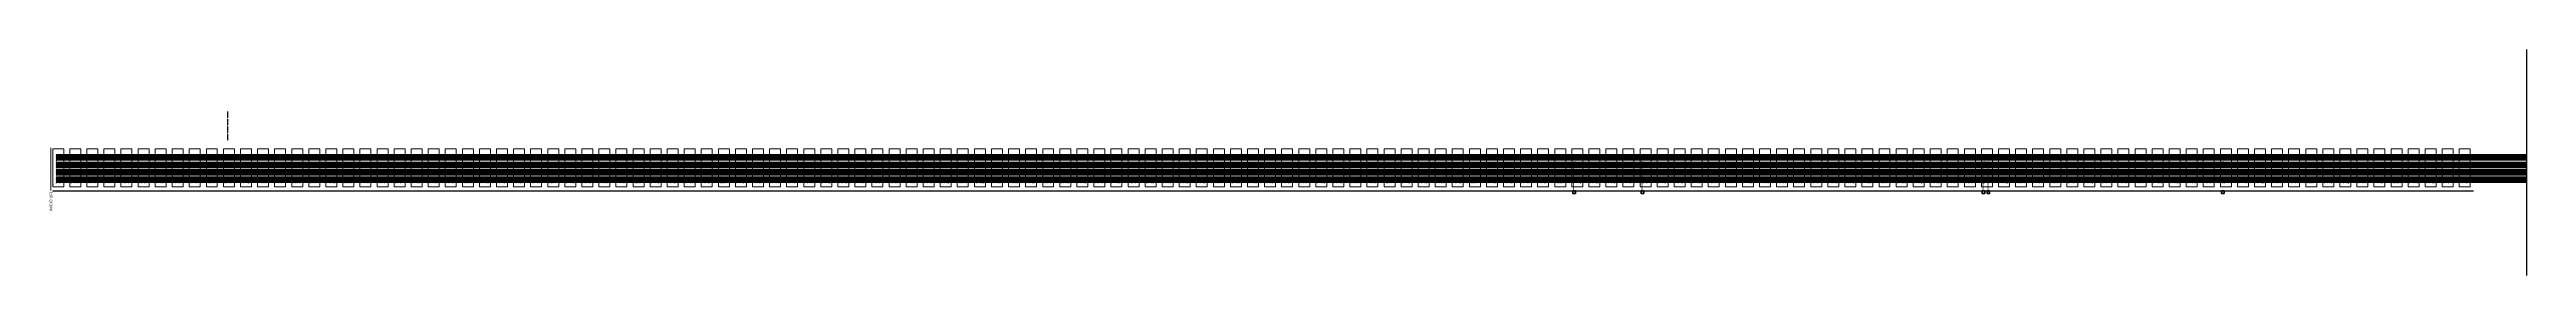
# Model space of a CAD drawing. Header units: metres. Extents: x 687 to 145808, y -2834 to 10419.
import ezdxf

# ---------------------------------------------------------------- set-up
doc = ezdxf.new("R2010")
doc.units = ezdxf.units.M
doc.layers.add('PDF_0', color=7, linetype='Continuous', true_color=0x0516b3)
doc.layers.add('PDF_LINEA01 -13 - 25', color=7, linetype='Continuous')
doc.styles.get("Standard").update_dxf_attribs({"font": 'arial.ttf'})

# ---------------------------------------------------------------- blocks, each defined once
blk = doc.blocks.new('*U6')
at = {"layer": 'PDF_0', "color": 132, "lineweight": 0, "true_color": 0x00dddd}
blk.add_lwpolyline([(-322, 1110), (322, 1110), (322, -1110), (-322, -1110)], close=True, dxfattribs=at)
blk = doc.blocks.new('*U7')
at = {"color": 0, "linetype": 'ByBlock', "lineweight": -2, "transparency": 16777216}
for p in [(0, 0), (1000, 0), (2000, 0), (3000, 0), (4000, 0), (5000, 0), (6000, 0), (7000, 0), (8000, 0), (9000, 0), (10000, 0), (11000, 0), (12000, 0), (13000, 0), (14000, 0), (15000, 0), (16000, 0), (17000, 0), (18000, 0), (19000, 0), (20000, 0), (21000, 0), (22000, 0), (23000, 0), (24000, 0), (25000, 0), (26000, 0), (27000, 0), (28000, 0), (29000, 0), (30000, 0), (31000, 0), (32000, 0), (33000, 0), (34000, 0), (35000, 0), (36000, 0), (37000, 0), (38000, 0), (39000, 0), (40000, 0), (41000, 0), (42000, 0), (43000, 0), (44000, 0), (45000, 0), (46000, 0), (47000, 0), (48000, 0), (49000, 0), (50000, 0), (51000, 0), (52000, 0), (53000, 0), (54000, 0), (55000, 0), (56000, 0), (57000, 0), (58000, 0), (59000, 0), (60000, 0), (61000, 0), (62000, 0), (63000, 0), (64000, 0), (65000, 0), (66000, 0), (67000, 0), (68000, 0), (69000, 0), (70000, 0), (71000, 0), (72000, 0), (73000, 0), (74000, 0), (75000, 0), (76000, 0), (77000, 0), (78000, 0), (79000, 0), (80000, 0), (81000, 0), (82000, 0), (83000, 0), (84000, 0), (85000, 0), (86000, 0), (87000, 0), (88000, 0), (89000, 0), (90000, 0), (91000, 0), (92000, 0), (93000, 0), (94000, 0), (95000, 0), (96000, 0), (97000, 0), (98000, 0), (99000, 0), (100000, 0), (101000, 0), (102000, 0), (103000, 0), (104000, 0), (105000, 0), (106000, 0), (107000, 0), (108000, 0), (109000, 0), (110000, 0), (111000, 0), (112000, 0), (113000, 0), (114000, 0), (115000, 0), (116000, 0), (117000, 0), (118000, 0), (119000, 0), (120000, 0), (121000, 0), (122000, 0), (123000, 0), (124000, 0), (125000, 0), (126000, 0), (127000, 0), (128000, 0), (129000, 0), (130000, 0), (131000, 0), (132000, 0), (133000, 0), (134000, 0), (135000, 0), (136000, 0), (137000, 0), (138000, 0), (139000, 0), (140000, 0), (141000, 0)]:
    blk.add_blockref('*U6', p, dxfattribs=at)
blk = doc.blocks.new('nun_caja')
at = {"insert": (925, 2532), "char_height": 26, "attachment_point": 1}
blk.add_mtext_dynamic_manual_height_columns('{\\C7;CAJA DE INSPECCIÓN No. }', width=520.13, gutter_width=325, heights=[0], dxfattribs=at)
blk = doc.blocks.new('*U11')
blk.add_blockref('nun_caja', (-1185, -2516))
blk = doc.blocks.new('*U12')
at = {"color": 0, "linetype": 'ByBlock', "lineweight": -2, "transparency": 16777216}
for p in [(0, 0), (1000, 0), (2000, 0), (3000, 0), (4000, 0), (5000, 0), (6000, 0), (7000, 0), (8000, 0), (9000, 0), (10000, 0), (11000, 0), (12000, 0), (13000, 0), (14000, 0), (15000, 0), (16000, 0), (17000, 0), (18000, 0), (19000, 0), (20000, 0), (21000, 0), (22000, 0), (23000, 0), (24000, 0), (25000, 0), (26000, 0), (27000, 0), (28000, 0), (29000, 0), (30000, 0), (31000, 0), (32000, 0), (33000, 0), (34000, 0), (35000, 0), (36000, 0), (37000, 0), (38000, 0), (39000, 0), (40000, 0), (41000, 0), (42000, 0), (43000, 0), (44000, 0), (45000, 0), (46000, 0), (47000, 0), (48000, 0), (49000, 0), (50000, 0), (51000, 0), (52000, 0), (53000, 0), (54000, 0), (55000, 0), (56000, 0), (57000, 0), (58000, 0), (59000, 0), (60000, 0), (61000, 0), (62000, 0), (63000, 0), (64000, 0), (65000, 0), (66000, 0), (67000, 0), (68000, 0), (69000, 0), (70000, 0), (71000, 0), (72000, 0), (73000, 0), (74000, 0), (75000, 0), (76000, 0), (77000, 0), (78000, 0), (79000, 0), (80000, 0), (81000, 0), (82000, 0), (83000, 0), (84000, 0), (85000, 0), (86000, 0), (87000, 0), (88000, 0), (89000, 0), (90000, 0), (91000, 0), (92000, 0), (93000, 0), (94000, 0), (95000, 0), (96000, 0), (97000, 0), (98000, 0), (99000, 0), (100000, 0), (101000, 0), (102000, 0), (103000, 0), (104000, 0), (105000, 0), (106000, 0), (107000, 0), (108000, 0), (109000, 0), (110000, 0), (111000, 0), (112000, 0), (113000, 0), (114000, 0), (115000, 0), (116000, 0), (117000, 0), (118000, 0), (119000, 0), (120000, 0), (121000, 0), (122000, 0), (123000, 0), (124000, 0), (125000, 0), (126000, 0), (127000, 0), (128000, 0), (129000, 0), (130000, 0), (131000, 0), (132000, 0), (133000, 0), (134000, 0), (135000, 0), (136000, 0), (137000, 0), (138000, 0), (139000, 0), (140000, 0), (141000, 0)]:
    blk.add_blockref('*U11', p, dxfattribs=at)
blk = doc.blocks.new('*U23')
h = blk.add_hatch(color=4)
h.dxf.hatch_style = 1
h.paths.add_polyline_path([(22, 178), (-22, 178), (-22, -178), (22, -178)])
blk = doc.blocks.new('*U24')
at = {"color": 0, "linetype": 'ByBlock', "lineweight": -2, "transparency": 16777216}
for p in [(0, 1317), (1000, 1317), (2000, 1317), (3000, 1317), (4000, 1317), (5000, 1317), (6000, 1317), (7000, 1317), (8000, 1317), (9000, 1317), (10000, 1317), (11000, 1317), (12000, 1317), (13000, 1317), (14000, 1317), (15000, 1317), (16000, 1317), (17000, 1317), (18000, 1317), (19000, 1317), (20000, 1317), (21000, 1317), (22000, 1317), (23000, 1317), (24000, 1317), (25000, 1317), (26000, 1317), (27000, 1317), (28000, 1317), (29000, 1317), (30000, 1317), (31000, 1317), (32000, 1317), (33000, 1317), (34000, 1317), (35000, 1317), (36000, 1317), (37000, 1317), (38000, 1317), (39000, 1317), (40000, 1317), (41000, 1317), (42000, 1317), (43000, 1317), (44000, 1317), (45000, 1317), (46000, 1317), (47000, 1317), (48000, 1317), (49000, 1317), (50000, 1317), (51000, 1317), (52000, 1317), (53000, 1317), (54000, 1317), (55000, 1317), (56000, 1317), (57000, 1317), (58000, 1317), (59000, 1317), (60000, 1317), (61000, 1317), (62000, 1317), (63000, 1317), (64000, 1317), (65000, 1317), (66000, 1317), (67000, 1317), (68000, 1317), (69000, 1317), (70000, 1317), (71000, 1317), (72000, 1317), (73000, 1317), (74000, 1317), (75000, 1317), (76000, 1317), (77000, 1317), (78000, 1317), (79000, 1317), (80000, 1317), (81000, 1317), (82000, 1317), (83000, 1317), (84000, 1317), (85000, 1317), (86000, 1317), (87000, 1317), (88000, 1317), (89000, 1317), (90000, 1317), (91000, 1317), (92000, 1317), (93000, 1317), (94000, 1317), (95000, 1317), (96000, 1317), (97000, 1317), (98000, 1317), (99000, 1317), (100000, 1317), (101000, 1317), (102000, 1317), (103000, 1317), (104000, 1317), (105000, 1317), (106000, 1317), (107000, 1317), (108000, 1317), (109000, 1317), (110000, 1317), (111000, 1317), (112000, 1317), (113000, 1317), (114000, 1317), (115000, 1317), (116000, 1317), (117000, 1317), (118000, 1317), (119000, 1317), (120000, 1317), (121000, 1317), (122000, 1317), (123000, 1317), (124000, 1317), (125000, 1317), (126000, 1317), (127000, 1317), (128000, 1317), (129000, 1317), (130000, 1317), (131000, 1317), (132000, 1317), (133000, 1317), (134000, 1317), (135000, 1317), (136000, 1317), (137000, 1317), (138000, 1317), (139000, 1317), (140000, 1317), (141000, 1317), (0, 878), (0, 439), (0, 0), (1000, 878), (1000, 439), (1000, 0), (2000, 878), (2000, 439), (2000, 0), (3000, 878), (3000, 439), (3000, 0), (4000, 878), (4000, 439), (4000, 0), (5000, 878), (5000, 439), (5000, 0), (6000, 878), (6000, 439), (6000, 0), (7000, 878), (7000, 439), (7000, 0), (8000, 878), (8000, 439), (8000, 0), (9000, 878), (9000, 439), (9000, 0), (10000, 878), (10000, 439), (10000, 0), (11000, 878), (11000, 439), (11000, 0), (12000, 878), (12000, 439), (12000, 0), (13000, 878), (13000, 439), (13000, 0), (14000, 878), (14000, 439), (14000, 0), (15000, 878), (15000, 439), (15000, 0), (16000, 878), (16000, 439), (16000, 0), (17000, 878), (17000, 439), (17000, 0), (18000, 878), (18000, 439), (18000, 0), (19000, 878), (19000, 439), (19000, 0), (20000, 878), (20000, 439), (20000, 0), (21000, 878), (21000, 439), (21000, 0), (22000, 878), (22000, 439), (22000, 0), (23000, 878), (23000, 439), (23000, 0), (24000, 878), (24000, 439), (24000, 0), (25000, 878), (25000, 439), (25000, 0), (26000, 878), (26000, 439), (26000, 0), (27000, 878), (27000, 439), (27000, 0), (28000, 878), (28000, 439), (28000, 0), (29000, 878), (29000, 439), (29000, 0), (30000, 878), (30000, 439), (30000, 0), (31000, 878), (31000, 439), (31000, 0), (32000, 878), (32000, 439), (32000, 0), (33000, 878), (33000, 439), (33000, 0), (34000, 878), (34000, 439), (34000, 0), (35000, 878), (35000, 439), (35000, 0), (36000, 878), (36000, 439), (36000, 0), (37000, 878), (37000, 439), (37000, 0), (38000, 878), (38000, 439), (38000, 0), (39000, 878), (39000, 439), (39000, 0), (40000, 878), (40000, 439), (40000, 0), (41000, 878), (41000, 439), (41000, 0), (42000, 878), (42000, 439), (42000, 0), (43000, 878), (43000, 439), (43000, 0), (44000, 878), (44000, 439), (44000, 0), (45000, 878), (45000, 439), (45000, 0), (46000, 878), (46000, 439), (46000, 0), (47000, 878), (47000, 439), (47000, 0), (48000, 878), (48000, 439), (48000, 0), (49000, 878), (49000, 439), (49000, 0), (50000, 878), (50000, 439), (50000, 0), (51000, 878), (51000, 439), (51000, 0), (52000, 878), (52000, 439), (52000, 0), (53000, 878), (53000, 439), (53000, 0), (54000, 878), (54000, 439), (54000, 0), (55000, 878), (55000, 439), (55000, 0), (56000, 878), (56000, 439), (56000, 0), (57000, 878), (57000, 439), (57000, 0), (58000, 878), (58000, 439), (58000, 0), (59000, 878), (59000, 439), (59000, 0), (60000, 878), (60000, 439), (60000, 0), (61000, 878), (61000, 439), (61000, 0), (62000, 878), (62000, 439), (62000, 0), (63000, 878), (63000, 439), (63000, 0), (64000, 878), (64000, 439), (64000, 0), (65000, 878), (65000, 439), (65000, 0), (66000, 878), (66000, 439), (66000, 0), (67000, 878), (67000, 439), (67000, 0), (68000, 878), (68000, 439), (68000, 0), (69000, 878), (69000, 439), (69000, 0), (70000, 878), (70000, 439), (70000, 0), (71000, 878), (71000, 439), (71000, 0), (72000, 878), (72000, 439), (72000, 0), (73000, 878), (73000, 439), (73000, 0), (74000, 878), (74000, 439), (74000, 0), (75000, 878), (75000, 439), (75000, 0), (76000, 878), (76000, 439), (76000, 0), (77000, 878), (77000, 439), (77000, 0), (78000, 878), (78000, 439), (78000, 0), (79000, 878), (79000, 439), (79000, 0), (80000, 878), (80000, 439), (80000, 0), (81000, 878), (81000, 439), (81000, 0), (82000, 878), (82000, 439), (82000, 0), (83000, 878), (83000, 439), (83000, 0), (84000, 878), (84000, 439), (84000, 0), (85000, 878), (85000, 439), (85000, 0), (86000, 878), (86000, 439), (86000, 0), (87000, 878), (87000, 439), (87000, 0), (88000, 878), (88000, 439), (88000, 0), (89000, 878), (89000, 439), (89000, 0), (90000, 878), (90000, 439), (90000, 0), (91000, 878), (91000, 439), (91000, 0), (92000, 878), (92000, 439), (92000, 0), (93000, 878), (93000, 439), (93000, 0), (94000, 878), (94000, 439), (94000, 0), (95000, 878), (95000, 439), (95000, 0), (96000, 878), (96000, 439), (96000, 0), (97000, 878), (97000, 439), (97000, 0), (98000, 878), (98000, 439), (98000, 0), (99000, 878), (99000, 439), (99000, 0), (100000, 878), (100000, 439), (100000, 0), (101000, 878), (101000, 439), (101000, 0), (102000, 878), (102000, 439), (102000, 0), (103000, 878), (103000, 439), (103000, 0), (104000, 878), (104000, 439), (104000, 0), (105000, 878), (105000, 439), (105000, 0), (106000, 878), (106000, 439), (106000, 0), (107000, 878), (107000, 439), (107000, 0), (108000, 878), (108000, 439), (108000, 0), (109000, 878), (109000, 439), (109000, 0), (110000, 878), (110000, 439), (110000, 0), (111000, 878), (111000, 439), (111000, 0), (112000, 878), (112000, 439), (112000, 0), (113000, 878), (113000, 439), (113000, 0), (114000, 878), (114000, 439), (114000, 0), (115000, 878), (115000, 439), (115000, 0), (116000, 878), (116000, 439), (116000, 0), (117000, 878), (117000, 439), (117000, 0), (118000, 878), (118000, 439), (118000, 0), (119000, 878), (119000, 439), (119000, 0), (120000, 878), (120000, 439), (120000, 0), (121000, 878), (121000, 439), (121000, 0), (122000, 878), (122000, 439), (122000, 0), (123000, 878), (123000, 439), (123000, 0), (124000, 878), (124000, 439), (124000, 0), (125000, 878), (125000, 439), (125000, 0), (126000, 878), (126000, 439), (126000, 0), (127000, 878), (127000, 439), (127000, 0), (128000, 878), (128000, 439), (128000, 0), (129000, 878), (129000, 439), (129000, 0), (130000, 878), (130000, 439), (130000, 0), (131000, 878), (131000, 439), (131000, 0), (132000, 878), (132000, 439), (132000, 0), (133000, 878), (133000, 439), (133000, 0), (134000, 878), (134000, 439), (134000, 0), (135000, 878), (135000, 439), (135000, 0), (136000, 878), (136000, 439), (136000, 0), (137000, 878), (137000, 439), (137000, 0), (138000, 878), (138000, 439), (138000, 0), (139000, 878), (139000, 439), (139000, 0), (140000, 878), (140000, 439), (140000, 0), (141000, 878), (141000, 439), (141000, 0)]:
    blk.add_blockref('*U23', p, dxfattribs=at)
blk = doc.blocks.new('*U25')
for s, p in [('1', (6, 819)), ('2', (6, 791)), ('3', (6, 758)), ('4', (6, 728)), ('5', (6, 698)), ('6', (6, 668)), ('7', (6, 639)), ('8', (6, 607)), ('9', (6, 578)), ('10', (6, 544)), ('11', (6, 514)), ('12', (6, 484)), ('13', (6, 377)), ('14', (6, 347)), ('15', (6, 318)), ('16', (6, 289)), ('17', (6, 257)), ('18', (6, 226)), ('19', (6, 198)), ('20', (6, 167)), ('21', (6, 136)), ('22', (6, 107)), ('23', (6, 77)), ('24', (6, 46)), ('25', (6, -60)), ('26', (6, -90)), ('27', (6, -122)), ('28', (6, -150)), ('29', (6, -182)), ('30', (6, -209)), ('31', (6, -241)), ('32', (6, -268)), ('33', (6, -300)), ('34', (6, -330)), ('35', (6, -361)), ('36', (6, -391)), ('37', (6, -498)), ('38', (6, -528)), ('39', (6, -558)), ('40', (6, -588)), ('41', (6, -619)), ('42', (6, -647)), ('43', (6, -679)), ('44', (6, -709)), ('45', (6, -738)), ('46', (6, -767)), ('47', (6, -799)), ('48', (6, -829))]:
    blk.add_text(s, height=12, rotation=90).set_placement(p)
blk = doc.blocks.new('*U26')
at = {"color": 0, "linetype": 'ByBlock', "lineweight": -2, "transparency": 16777216}
for p in [(0, 0), (1000, 0), (2000, 0), (3000, 0), (4000, 0), (5000, 0), (6000, 0), (7000, 0), (8000, 0), (9000, 0), (10000, 0), (11000, 0), (12000, 0), (13000, 0), (14000, 0), (15000, 0), (16000, 0), (17000, 0), (18000, 0), (19000, 0), (20000, 0), (21000, 0), (22000, 0), (23000, 0), (24000, 0), (25000, 0), (26000, 0), (27000, 0), (28000, 0), (29000, 0), (30000, 0), (31000, 0), (32000, 0), (33000, 0), (34000, 0), (35000, 0), (36000, 0), (37000, 0), (38000, 0), (39000, 0), (40000, 0), (41000, 0), (42000, 0), (43000, 0), (44000, 0), (45000, 0), (46000, 0), (47000, 0), (48000, 0), (49000, 0), (50000, 0), (51000, 0), (52000, 0), (53000, 0), (54000, 0), (55000, 0), (56000, 0), (57000, 0), (58000, 0), (59000, 0), (60000, 0), (61000, 0), (62000, 0), (63000, 0), (64000, 0), (65000, 0), (66000, 0), (67000, 0), (68000, 0), (69000, 0), (70000, 0), (71000, 0), (72000, 0), (73000, 0), (74000, 0), (75000, 0), (76000, 0), (77000, 0), (78000, 0), (79000, 0), (80000, 0), (81000, 0), (82000, 0), (83000, 0), (84000, 0), (85000, 0), (86000, 0), (87000, 0), (88000, 0), (89000, 0), (90000, 0), (91000, 0), (92000, 0), (93000, 0), (94000, 0), (95000, 0), (96000, 0), (97000, 0), (98000, 0), (99000, 0), (100000, 0), (101000, 0), (102000, 0), (103000, 0), (104000, 0), (105000, 0), (106000, 0), (107000, 0), (108000, 0), (109000, 0), (110000, 0), (111000, 0), (112000, 0), (113000, 0), (114000, 0), (115000, 0), (116000, 0), (117000, 0), (118000, 0), (119000, 0), (120000, 0), (121000, 0), (122000, 0), (123000, 0), (124000, 0), (125000, 0), (126000, 0), (127000, 0), (128000, 0), (129000, 0), (130000, 0), (131000, 0), (132000, 0), (133000, 0), (134000, 0), (135000, 0), (136000, 0), (137000, 0), (138000, 0), (139000, 0), (140000, 0), (141000, 0)]:
    blk.add_blockref('*U25', p, dxfattribs=at)
blk = doc.blocks.new('*U52')
for s, p in [('TX', (-13, 8)), ('RX', (-15, -23))]:
    blk.add_text(s, height=15).set_placement(p)
blk = doc.blocks.new('*U53')
at = {"color": 0, "linetype": 'ByBlock', "lineweight": -2, "transparency": 16777216}
for p in [(0, 0), (1000, 0), (2000, 0), (3000, 0), (4000, 0), (5000, 0), (6000, 0), (7000, 0), (8000, 0), (9000, 0), (10000, 0), (11000, 0), (12000, 0), (13000, 0), (14000, 0), (15000, 0), (16000, 0), (17000, 0), (18000, 0), (19000, 0), (20000, 0), (21000, 0), (22000, 0), (23000, 0), (24000, 0), (25000, 0), (26000, 0), (27000, 0), (28000, 0), (29000, 0), (30000, 0), (31000, 0), (32000, 0), (33000, 0), (34000, 0), (35000, 0), (36000, 0), (37000, 0), (38000, 0), (39000, 0), (40000, 0), (41000, 0), (42000, 0), (43000, 0), (44000, 0), (45000, 0), (46000, 0), (47000, 0), (48000, 0), (49000, 0), (50000, 0), (51000, 0), (52000, 0), (53000, 0), (54000, 0), (55000, 0), (56000, 0), (57000, 0), (58000, 0), (59000, 0), (60000, 0), (61000, 0), (62000, 0), (63000, 0), (64000, 0), (65000, 0), (66000, 0), (67000, 0), (68000, 0), (69000, 0), (70000, 0), (71000, 0), (72000, 0), (73000, 0), (74000, 0), (75000, 0), (76000, 0), (77000, 0), (78000, 0), (79000, 0), (80000, 0), (81000, 0), (82000, 0), (83000, 0), (84000, 0), (85000, 0), (86000, 0), (87000, 0), (88000, 0), (89000, 0), (90000, 0), (91000, 0), (92000, 0), (93000, 0), (94000, 0), (95000, 0), (96000, 0), (97000, 0), (98000, 0), (99000, 0), (100000, 0), (101000, 0), (102000, 0), (103000, 0), (104000, 0), (105000, 0), (106000, 0), (107000, 0), (108000, 0), (109000, 0), (110000, 0), (111000, 0), (112000, 0), (113000, 0), (114000, 0), (115000, 0), (116000, 0), (117000, 0), (118000, 0), (119000, 0), (120000, 0), (121000, 0), (122000, 0), (123000, 0), (124000, 0), (125000, 0), (126000, 0), (127000, 0), (128000, 0), (129000, 0), (130000, 0), (131000, 0), (132000, 0), (133000, 0), (134000, 0), (135000, 0), (136000, 0), (137000, 0), (138000, 0), (139000, 0), (140000, 0), (141000, 0)]:
    blk.add_blockref('*U52', p, dxfattribs=at)

msp = doc.modelspace()

# ---------------------------------------------------------------- hatches: boundary and pattern name
h = msp.add_hatch(color=256)
h.dxf.hatch_style = 1
edge = h.paths.add_edge_path()
edge.add_arc((11128, 5453), 11.8, 0, 360)
edge = h.paths.add_edge_path()
edge.add_arc((11128, 5424), 11.8, 0, 360)
edge = h.paths.add_edge_path()
edge.add_arc((11128, 5123), 11.8, 0, 360)
edge = h.paths.add_edge_path()
edge.add_arc((11128, 5154), 11.8, 0, 360)
edge = h.paths.add_edge_path()
edge.add_arc((11128, 5183), 11.8, 0, 360)
edge = h.paths.add_edge_path()
edge.add_arc((11128, 5214), 11.8, 0, 360)
edge = h.paths.add_edge_path()
edge.add_arc((11128, 5243), 11.8, 0, 360)
edge = h.paths.add_edge_path()
edge.add_arc((11128, 5274), 11.8, 0, 360)
edge = h.paths.add_edge_path()
edge.add_arc((11128, 5303), 11.8, 0, 360)
edge = h.paths.add_edge_path()
edge.add_arc((11128, 5333), 11.8, 0, 360)
edge = h.paths.add_edge_path()
edge.add_arc((11128, 5363), 11.8, 0, 360)
edge = h.paths.add_edge_path()
edge.add_arc((11128, 5393), 11.8, 0, 360)
edge = h.paths.add_edge_path()
edge.add_arc((11128, 5560), 11.8, 0, 360)
edge = h.paths.add_edge_path()
edge.add_arc((11128, 5591), 11.8, 0, 360)
edge = h.paths.add_edge_path()
edge.add_arc((11128, 5621), 11.8, 0, 360)
edge = h.paths.add_edge_path()
edge.add_arc((11128, 5651), 11.8, 0, 360)
edge = h.paths.add_edge_path()
edge.add_arc((11128, 5681), 11.8, 0, 360)
edge = h.paths.add_edge_path()
edge.add_arc((11128, 5711), 11.8, 0, 360)
edge = h.paths.add_edge_path()
edge.add_arc((11128, 5740), 11.8, 0, 360)
edge = h.paths.add_edge_path()
edge.add_arc((11128, 5771), 11.8, 0, 360)
edge = h.paths.add_edge_path()
edge.add_arc((11128, 5800), 11.8, 0, 360)
edge = h.paths.add_edge_path()
edge.add_arc((11128, 5831), 11.8, 0, 360)
edge = h.paths.add_edge_path()
edge.add_arc((11128, 5861), 11.8, 0, 360)
edge = h.paths.add_edge_path()
edge.add_arc((11128, 5891), 11.8, 0, 360)
edge = h.paths.add_edge_path()
edge.add_arc((11128, 5997), 11.8, 0, 360)
edge = h.paths.add_edge_path()
edge.add_arc((11128, 6028), 11.8, 0, 360)
edge = h.paths.add_edge_path()
edge.add_arc((11128, 6058), 11.8, 0, 360)
edge = h.paths.add_edge_path()
edge.add_arc((11128, 6088), 11.8, 0, 360)
edge = h.paths.add_edge_path()
edge.add_arc((11128, 6118), 11.8, 0, 360)
edge = h.paths.add_edge_path()
edge.add_arc((11128, 6148), 11.8, 0, 360)
edge = h.paths.add_edge_path()
edge.add_arc((11128, 6178), 11.8, 0, 360)
edge = h.paths.add_edge_path()
edge.add_arc((11128, 6208), 11.8, 0, 360)
edge = h.paths.add_edge_path()
edge.add_arc((11128, 6238), 11.8, 0, 360)
edge = h.paths.add_edge_path()
edge.add_arc((11128, 6268), 11.8, 0, 360)
edge = h.paths.add_edge_path()
edge.add_arc((11128, 6299), 11.8, 0, 360)
edge = h.paths.add_edge_path()
edge.add_arc((11128, 6328), 11.8, 0, 360)
edge = h.paths.add_edge_path()
edge.add_arc((11128, 6435), 11.8, 0, 360)
edge = h.paths.add_edge_path()
edge.add_arc((11128, 6466), 11.8, 0, 360)
edge = h.paths.add_edge_path()
edge.add_arc((11128, 6495), 11.8, 0, 360)
edge = h.paths.add_edge_path()
edge.add_arc((11128, 6525), 11.8, 0, 360)
edge = h.paths.add_edge_path()
edge.add_arc((11128, 6555), 11.8, 0, 360)
edge = h.paths.add_edge_path()
edge.add_arc((11128, 6585), 11.8, 0, 360)
edge = h.paths.add_edge_path()
edge.add_arc((11128, 6615), 11.8, 0, 360)
edge = h.paths.add_edge_path()
edge.add_arc((11128, 6645), 11.8, 0, 360)
edge = h.paths.add_edge_path()
edge.add_arc((11128, 6675), 11.8, 0, 360)
edge = h.paths.add_edge_path()
edge.add_arc((11128, 6705), 11.8, 0, 360)
edge = h.paths.add_edge_path()
edge.add_arc((11128, 6736), 11.8, 0, 360)
edge = h.paths.add_edge_path()
edge.add_arc((11128, 6765), 11.8, 0, 360)

# ---------------------------------------------------------------- linework, layer by layer
msp.add_line((886, 2127), (142702, 2127))
msp.add_lwpolyline([(145808, 10419), (145808, -2834)])
at = {"color": 150, "const_width": 5}
for points in [[(89975, 3811), (89975, 2127)], [(89996, 3781), (89996, 2127)], [(90018, 3781), (90018, 2127)], [(90040, 3811), (90040, 2127)], [(93979, 3811), (93979, 2127)], [(94000, 3781), (94000, 2127)], [(94022, 3781), (94022, 2127)], [(94044, 3811), (94044, 2127)], [(113956, 3811), (113956, 2127)], [(113977, 3781), (113977, 2127)], [(114000, 3781), (114000, 2127)], [(114022, 3811), (114022, 2127)], [(114249, 3811), (114249, 2127)], [(114270, 3781), (114270, 2127)], [(114293, 3781), (114293, 2127)], [(114314, 3811), (114314, 2127)], [(127984, 3811), (127984, 2127)], [(128005, 3781), (128005, 2127)], [(128027, 3781), (128027, 2127)], [(128049, 3811), (128049, 2127)]]:
    msp.add_lwpolyline(points, dxfattribs=at)
at = {"color": 5, "linetype": 'Continuous', "lineweight": 211}
for points in [[(89933, 2127), (90083, 2127), (90083, 1977), (89933, 1977)], [(93937, 2127), (94087, 2127), (94087, 1977), (93937, 1977)], [(113915, 2127), (114065, 2127), (114065, 1977), (113915, 1977)], [(114206, 2127), (114356, 2127), (114356, 1977), (114206, 1977)], [(127941, 2127), (128091, 2127), (128091, 1977), (127941, 1977)]]:
    msp.add_lwpolyline(points, close=True, dxfattribs=at)
at = {"color": 5}
for centre in [(89975, 3818), (89996, 3788), (90018, 3788), (90040, 3818), (93979, 3818), (94000, 3788), (94022, 3788), (94044, 3818), (113956, 3818), (113977, 3788), (114000, 3788), (114022, 3818), (114249, 3818), (114270, 3788), (114293, 3788), (114314, 3818), (127984, 3818), (128005, 3788), (128027, 3788), (128049, 3818)]:
    msp.add_circle(centre, 7.5, dxfattribs=at)
at = {"layer": 'PDF_0', "color": 7, "lineweight": 0}
msp.add_lwpolyline([(770, 4613), (771, 2388), (770, 2148)], dxfattribs=at)
for centre in [(11128, 6765), (11128, 6736), (11128, 6705), (11128, 6675), (11128, 6645), (11128, 6615), (11128, 6585), (11128, 6555), (11128, 6525), (11128, 6495), (11128, 6466), (11128, 6435), (11128, 6328), (11128, 6299), (11128, 6268), (11128, 6238), (11128, 6208), (11128, 6178), (11128, 6148), (11128, 6118), (11128, 6088), (11128, 6058), (11128, 6028), (11128, 5997), (11128, 5891), (11128, 5861), (11128, 5831), (11128, 5800), (11128, 5771), (11128, 5740), (11128, 5711), (11128, 5681), (11128, 5651), (11128, 5621), (11128, 5591), (11128, 5560), (11128, 5453), (11128, 5424), (11128, 5393), (11128, 5363), (11128, 5333), (11128, 5303), (11128, 5274), (11128, 5243), (11128, 5214), (11128, 5183), (11128, 5154), (11128, 5123), (1097, 4257), (1097, 4226), (1097, 4196), (1097, 4166), (1097, 4137), (1097, 4106), (1097, 4076), (1097, 4046), (1097, 4017), (1097, 3986), (1097, 3956), (1097, 3926), (1097, 3819), (1097, 3789), (1097, 3759), (1097, 3729), (1097, 3699), (1097, 3668), (1097, 3638), (1097, 3608), (1097, 3579), (1097, 3549), (1097, 3518), (1097, 3489), (1097, 3382), (1097, 3351), (1097, 3321), (1097, 3291), (1097, 3262), (1097, 3231), (1097, 3201), (1097, 3171), (1097, 3142), (1097, 3111), (1097, 3081), (1097, 3051), (1097, 2945), (1097, 2914), (1097, 2884), (1097, 2854), (1097, 2825), (1097, 2794), (1097, 2764), (1097, 2734), (1097, 2705), (1097, 2674), (1097, 2644), (1097, 2614)]:
    msp.add_circle(centre, 11.8, dxfattribs=at)
at = {"layer": 'PDF_0', "color": 7, "transparency": 33554559}
msp.add_solid([(750, 4613), (770, 4733), (790, 4613)], dxfattribs=at)
at = {"layer": 'PDF_LINEA01 -13 - 25', "color": 21, "lineweight": 0, "true_color": 0xff9f7f}
for points in [[(1086, 4232), (145808, 4232)], [(1109, 3788), (89989, 3788)], [(1109, 3351), (145808, 3351)], [(1109, 2913), (145808, 2913)], [(90026, 3788), (93992, 3788)], [(94029, 3788), (145808, 3788)]]:
    msp.add_lwpolyline(points, dxfattribs=at)
at = {"layer": 'PDF_LINEA01 -13 - 25', "color": 140, "lineweight": 0, "true_color": 0x00bfff}
for points in [[(1109, 4257), (145808, 4258), (1109, 4257)], [(1109, 3818), (89968, 3818)], [(1109, 3381), (145808, 3381)], [(1109, 2943), (145808, 2943)], [(90048, 3818), (93971, 3818)], [(94051, 3818), (145808, 3818)]]:
    msp.add_lwpolyline(points, dxfattribs=at)
at = {"layer": 'PDF_LINEA01 -13 - 25', "color": 190, "lineweight": 0, "true_color": 0x7f00ff}
for points in [[(1109, 4195), (145808, 4195)], [(1109, 3758), (145808, 3758)], [(1109, 3321), (145808, 3321)], [(1109, 2883), (145808, 2883)]]:
    msp.add_lwpolyline(points, dxfattribs=at)
at = {"layer": 'PDF_LINEA01 -13 - 25', "color": 2, "lineweight": 0}
for points in [[(1109, 4165), (145808, 4165)], [(1109, 3728), (145808, 3728)], [(1109, 3291), (145808, 3291)], [(1109, 2853), (145808, 2853)]]:
    msp.add_lwpolyline(points, dxfattribs=at)
at = {"layer": 'PDF_LINEA01 -13 - 25', "lineweight": 0}
for points in [[(1109, 4135), (145808, 4135)], [(1109, 4076), (145808, 4076)], [(4853, 3698), (1109, 3698)], [(8474, 3638), (1109, 3638)], [(1109, 3261), (145808, 3261)], [(1109, 3201), (14537, 3201)], [(145808, 3698), (4474, 3698)], [(8074, 3638), (145808, 3638)], [(14609, 3201), (145808, 3201)], [(1109, 2824), (145808, 2824)], [(1109, 2764), (145808, 2764)]]:
    msp.add_lwpolyline(points, dxfattribs=at)
at = {"layer": 'PDF_LINEA01 -13 - 25', "color": 240, "lineweight": 0, "true_color": 0xed1f24}
for points in [[(1109, 4105), (145808, 4105)], [(4796, 3668), (1109, 3668)], [(1109, 3231), (145808, 3231)], [(4474, 3668), (145808, 3668)], [(1109, 2793), (145808, 2793)]]:
    msp.add_lwpolyline(points, dxfattribs=at)
at = {"layer": 'PDF_LINEA01 -13 - 25', "color": 252, "lineweight": 0, "true_color": 0x989898}
for points in [[(1109, 4045), (145808, 4045)], [(8474, 3608), (1109, 3608)], [(1109, 3171), (14553, 3171)], [(8074, 3608), (145808, 3608)], [(14609, 3171), (145808, 3171)], [(1109, 2733), (145808, 2733)]]:
    msp.add_lwpolyline(points, dxfattribs=at)
at = {"layer": 'PDF_LINEA01 -13 - 25', "color": 244, "lineweight": 0, "true_color": 0x991b1e}
for points in [[(1109, 4016), (145808, 4016)], [(1109, 3578), (145808, 3578)], [(1109, 3141), (145808, 3141)], [(1109, 2704), (145808, 2704)]]:
    msp.add_lwpolyline(points, dxfattribs=at)
at = {"layer": 'PDF_LINEA01 -13 - 25', "color": 82, "lineweight": 0, "true_color": 0x37dd00}
for points in [[(1109, 3985), (145808, 3985)], [(1109, 3548), (145808, 3548)], [(1109, 3111), (145808, 3111)], [(1109, 2673), (145808, 2673)]]:
    msp.add_lwpolyline(points, dxfattribs=at)
at = {"layer": 'PDF_LINEA01 -13 - 25', "color": 30, "lineweight": 0, "true_color": 0xff7f00}
for points in [[(1109, 3956), (145808, 3956)], [(1109, 3518), (145808, 3518)], [(1109, 3081), (4824, 3081)], [(4824, 3081), (145808, 3081)], [(1109, 2644), (145808, 2644)]]:
    msp.add_lwpolyline(points, dxfattribs=at)
at = {"layer": 'PDF_LINEA01 -13 - 25', "color": 152, "lineweight": 0, "true_color": 0x2776bb}
for points in [[(1109, 3925), (145808, 3925)], [(1109, 3487), (145808, 3487)], [(1109, 3050), (4768, 3050)], [(4768, 3050), (145808, 3050)], [(1109, 2613), (145808, 2613)]]:
    msp.add_lwpolyline(points, dxfattribs=at)

# ---------------------------------------------------------------- block references
for name, p in [('*U7', (1196, 3481)), ('*U53', (855, 3811)), ('*U24', (1474, 2777)), ('*U26', (1473, 3433)), ('*U12', (1152, 2573))]:
    msp.add_blockref(name, p)

# ---------------------------------------------------------------- texts
for s, height, p in [('RX', 15, (89843, 3788)), ('TX', 15, (89845, 3818)), ('UF1 FRAGUA', 15, (89889, 3848)), ('PK 33+500', 15, (89889, 3827)), ('SOS 41', 15, (90045, 3845)), ('PK 34+ 460', 15, (90045, 3824)), ('EST. MET. 2', 15, (93890, 3882)), ('PK 33 + 560', 15, (93890, 3862)), ('SOS 41', 15, (113880, 3838)), ('SOS 38', 15, (114022, 3839)), ('TORRE 4', 15, (114174, 3841)), ('SOS 35', 15, (114323, 3833)), ('SOS 38', 15, (127912, 3837)), ('K+250', 25, (890, 2523)), ('INICIO ', 25, (890, 2489)), ('1', 25, (1352, 2557)), ('K+955', 25, (1897, 2527)), ('2', 25, (2352, 2557)), ('3', 25, (3352, 2557)), ('4', 25, (4352, 2557)), ('5', 25, (5352, 2557)), ('6', 25, (6352, 2557)), ('7', 25, (7352, 2557)), ('8', 25, (8352, 2557)), ('9', 25, (9352, 2557)), ('10', 25, (10352, 2557)), ('11', 25, (11352, 2557)), ('12', 25, (12352, 2557)), ('13', 25, (13352, 2557)), ('14', 25, (14352, 2557)), ('15', 25, (15352, 2557)), ('16', 25, (16352, 2557)), ('17', 25, (17352, 2557)), ('18', 25, (18352, 2557)), ('19', 25, (19352, 2557)), ('20', 25, (20352, 2557)), ('21', 25, (21352, 2557)), ('22', 25, (22352, 2557)), ('23', 25, (23352, 2557)), ('24', 25, (24352, 2557)), ('25', 25, (25352, 2557)), ('26', 25, (26352, 2557)), ('27', 25, (27352, 2557)), ('28', 25, (28352, 2557)), ('29', 25, (29352, 2557)), ('30', 25, (30352, 2557)), ('31', 25, (31352, 2557)), ('32', 25, (32352, 2557)), ('33', 25, (33352, 2557)), ('34', 25, (34352, 2557)), ('35', 25, (35352, 2557)), ('36', 25, (36352, 2557)), ('37', 25, (37352, 2557)), ('38', 25, (38352, 2557)), ('39', 25, (39352, 2557)), ('40', 25, (40352, 2557)), ('41', 25, (41352, 2557)), ('42', 25, (42352, 2557)), ('43', 25, (43352, 2557)), ('44', 25, (44352, 2557)), ('45', 25, (45352, 2557)), ('46', 25, (46352, 2557)), ('47', 25, (47352, 2557)), ('48', 25, (48352, 2557)), ('49', 25, (49352, 2557)), ('50', 25, (50352, 2557)), ('51', 25, (51352, 2557)), ('52', 25, (52352, 2557)), ('53', 25, (53352, 2557)), ('54', 25, (54352, 2557)), ('55', 25, (55352, 2557)), ('56', 25, (56352, 2557)), ('57', 25, (57352, 2557)), ('58', 25, (58352, 2557)), ('59', 25, (59352, 2557)), ('60', 25, (60352, 2557)), ('61', 25, (61352, 2557)), ('62', 25, (62352, 2557)), ('63', 25, (63352, 2557)), ('64', 25, (64352, 2557)), ('65', 25, (65352, 2557)), ('66', 25, (66352, 2557)), ('67', 25, (67352, 2557)), ('68', 25, (68352, 2557)), ('69', 25, (69352, 2557)), ('70', 25, (70352, 2557)), ('71', 25, (71352, 2557)), ('72', 25, (72352, 2557)), ('73', 25, (73352, 2557)), ('74', 25, (74352, 2557)), ('75', 25, (75352, 2557)), ('76', 25, (76352, 2557)), ('77', 25, (77352, 2557)), ('78', 25, (78352, 2557)), ('79', 25, (79352, 2557)), ('80', 25, (80352, 2557)), ('81', 25, (81352, 2557)), ('82', 25, (82352, 2557)), ('83', 25, (83352, 2557)), ('84', 25, (84352, 2557)), ('85', 25, (85352, 2557)), ('86', 25, (86352, 2557)), ('87', 25, (87352, 2557)), ('88', 25, (88352, 2557)), ('89', 25, (89352, 2557)), ('K33 + 560', 25, (89892, 2522)), ('EST. MET. 2', 15, (89941, 2100)), ('PK 33 + 560', 15, (89942, 2080)), ('90', 25, (90352, 2557)), ('91', 25, (91352, 2557)), ('92', 25, (92352, 2557)), ('93', 25, (93352, 2557)), ('K34 + 460', 25, (93893, 2520)), ('SOS 41', 15, (93945, 2100)), ('PK 34+ 460', 15, (93945, 2080)), ('94', 25, (94352, 2557)), ('95', 25, (95352, 2557)), ('96', 25, (96352, 2557)), ('97', 25, (97352, 2557)), ('PK 34+ 460', 15, (97953, 2525)), ('98', 25, (98352, 2557)), ('99', 25, (99352, 2557)), ('100', 25, (100352, 2557)), ('101', 25, (101352, 2557)), ('102', 25, (102352, 2557)), ('103', 25, (103352, 2557)), ('104', 25, (104352, 2557)), ('105', 25, (105352, 2557)), ('106', 25, (106352, 2557)), ('107', 25, (107352, 2557)), ('108', 25, (108352, 2557)), ('109', 25, (109352, 2557)), ('110', 25, (110352, 2557)), ('111', 25, (111352, 2557)), ('112', 25, (112352, 2557)), ('113', 25, (113352, 2557)), ('K42+930', 25, (113898, 2525)), ('TORRE 4', 15, (113922, 2100)), ('PK 42+ 900', 15, (113923, 2080)), ('SOS 38', 15, (114215, 2100)), ('PK 42+ 930', 15, (114216, 2080)), ('114', 25, (114352, 2557)), ('115', 25, (115352, 2557)), ('116', 25, (116352, 2557)), ('117', 25, (117352, 2557)), ('118', 25, (118352, 2557)), ('119', 25, (119352, 2557)), ('120', 25, (120352, 2557)), ('121', 25, (121352, 2557)), ('122', 25, (122352, 2557)), ('123', 25, (123352, 2557)), ('124', 25, (124352, 2557)), ('125', 25, (125352, 2557)), ('126', 25, (126352, 2557)), ('127', 25, (127352, 2557)), ('K50+340', 25, (127898, 2515)), ('SOS 35', 15, (127950, 2100)), ('PK 50+340', 15, (127950, 2080)), ('128', 25, (128352, 2557)), ('129', 25, (129352, 2557)), ('130', 25, (130352, 2557)), ('131', 25, (131352, 2557)), ('132', 25, (132352, 2557)), ('133', 25, (133352, 2557)), ('134', 25, (134352, 2557)), ('135', 25, (135352, 2557)), ('136', 25, (136352, 2557)), ('137', 25, (137352, 2557)), ('138', 25, (138352, 2557)), ('139', 25, (139352, 2557)), ('140', 25, (140352, 2557)), ('141', 25, (141352, 2557)), ('142', 25, (142352, 2557))]:
    msp.add_text(s, height=height).set_placement(p)
at = {"char_height": 15, "width": 91.17, "attachment_point": 1}
for insert in [(93890, 3859), (89942, 2077), (93947, 2072), (113925, 2072), (114217, 2072), (127952, 2072)]:
    msp.add_mtext('ANILLO 1', dxfattribs=dict(at, insert=insert))
at = {"insert": (690, 943), "char_height": 160.13, "attachment_point": 1, "rotation": 90}
msp.add_mtext_dynamic_manual_height_columns('{\\C7;INICIO UF1}', width=3204.06, gutter_width=2002, heights=[1437], dxfattribs=at)

doc.saveas('drawing.dxf')
